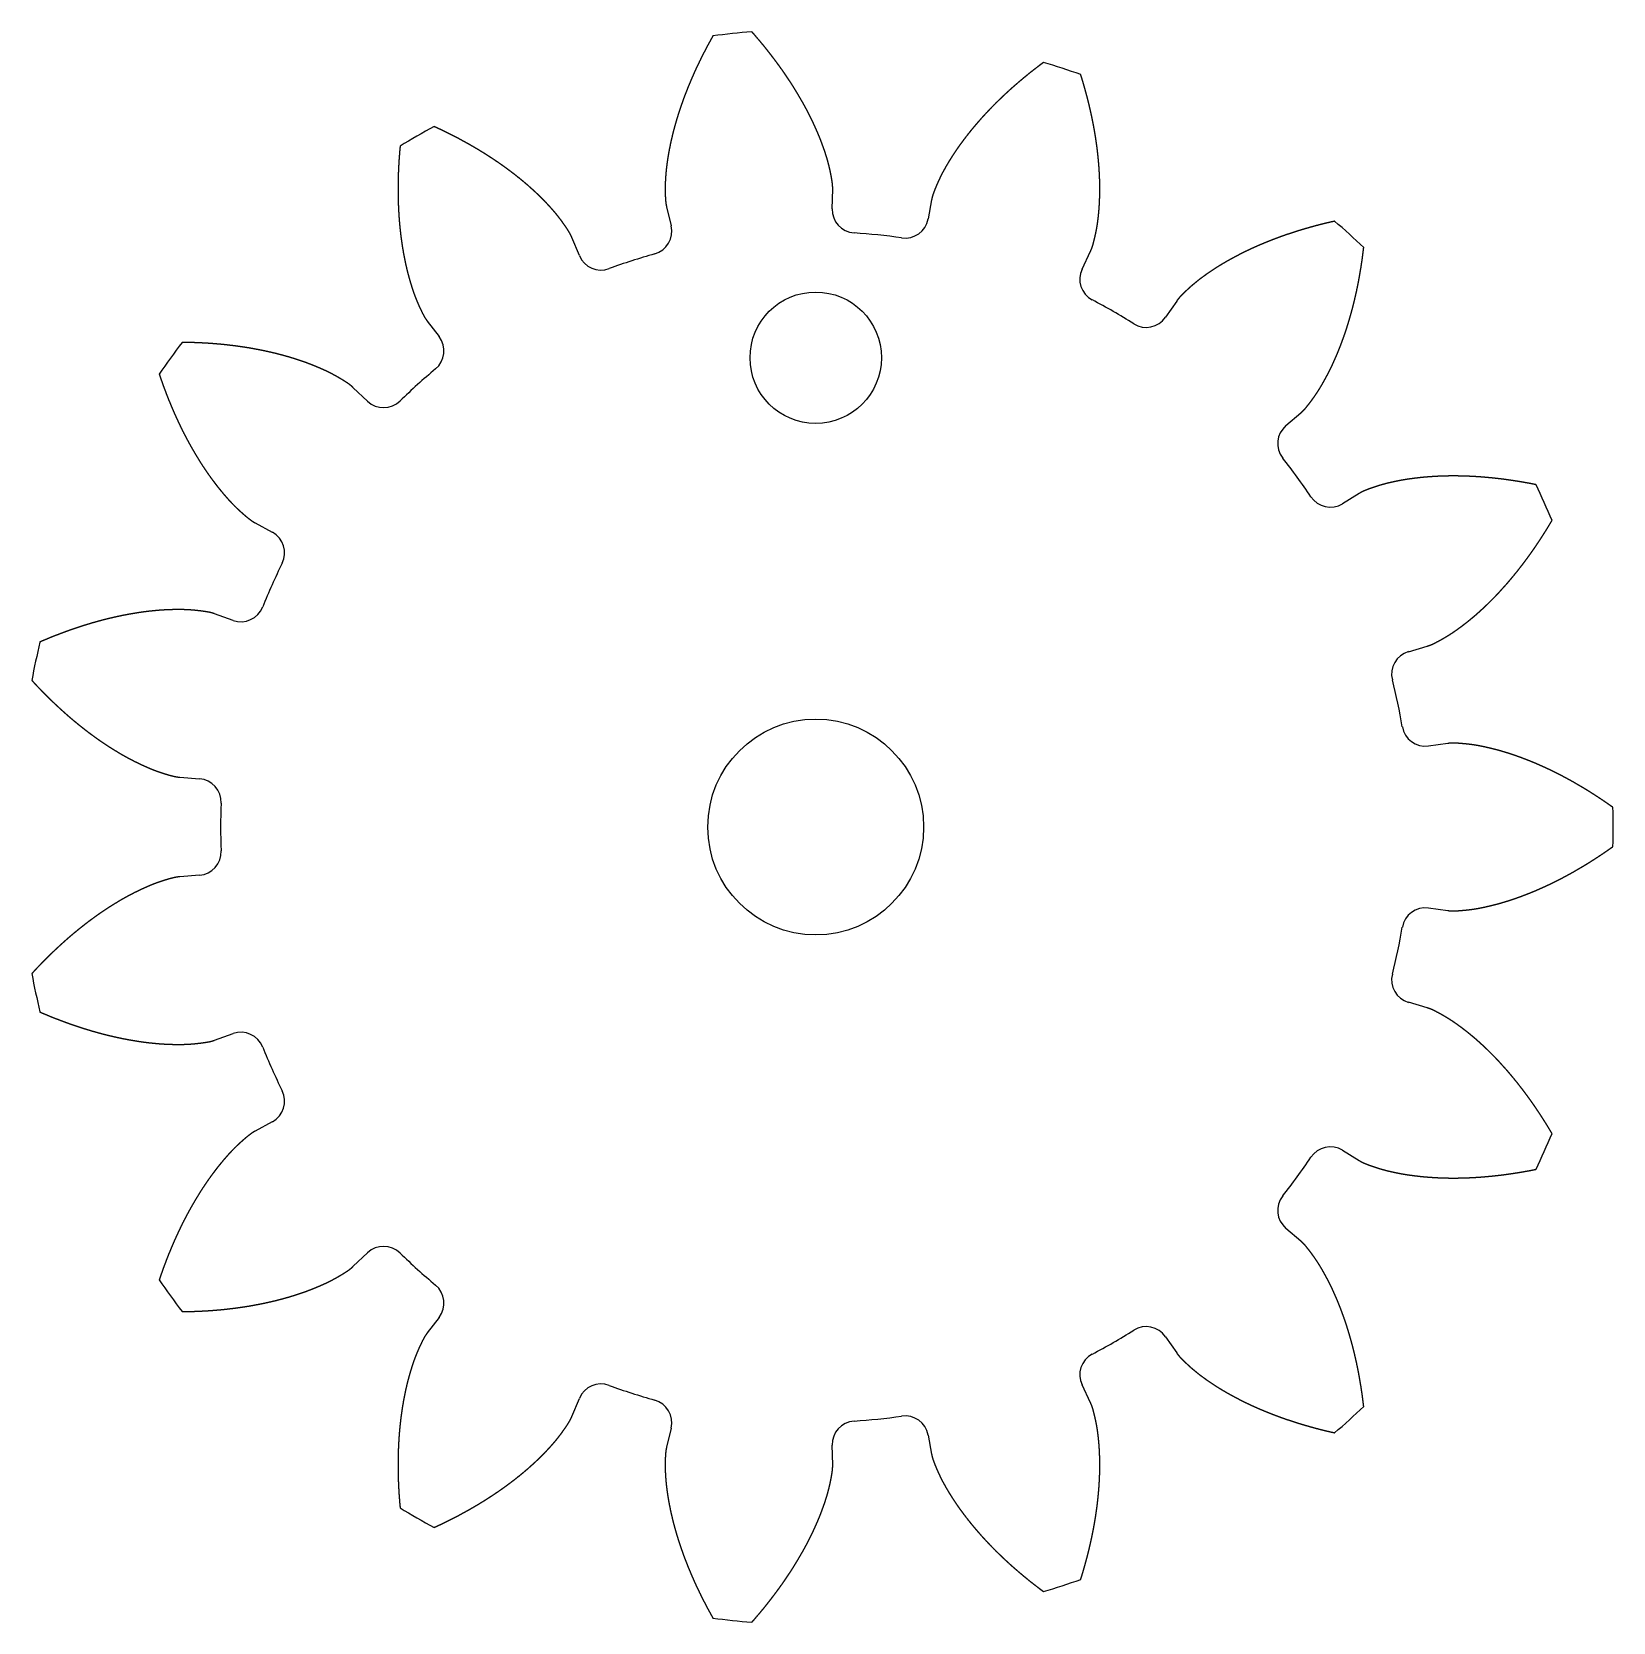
# Model space of a CAD drawing. Header units: millimetres. Extents: x -66.7 to -33, y -36.9 to -3.1.
import ezdxf

# ---------------------------------------------------------------- set-up
doc = ezdxf.new("R2010")
doc.units = ezdxf.units.MM
doc.layers.get('0').update_dxf_attribs({"linetype": 'CONTINUOUS'})

msp = doc.modelspace()

# ---------------------------------------------------------------- linework, layer by layer
for p, q in [((-49.649, -6.828), (-49.638, -6.41)), ((-47.529, -6.632), (-47.605, -7.043)), ((-53.18, -6.782), (-53.082, -7.189)), ((-55.037, -7.824), (-55.197, -7.438)), ((-44.322, -8.11), (-44.142, -7.732)), ((-42.305, -8.793), (-42.542, -9.137)), ((-58.281, -9.218), (-58.026, -9.55)), ((-59.554, -10.925), (-59.857, -10.638)), ((-39.977, -11.447), (-39.658, -11.176)), ((-38.412, -12.891), (-38.768, -13.11)), ((-61.95, -13.519), (-61.583, -13.718)), ((-62.419, -15.596), (-62.813, -15.456)), ((-37.364, -16.264), (-36.963, -16.145)), ((-36.523, -18.219), (-36.937, -18.274)), ((-63.553, -18.94), (-63.136, -18.972)), ((-63.136, -21.028), (-63.553, -21.06)), ((-36.937, -21.726), (-36.523, -21.781)), ((-36.963, -23.855), (-37.364, -23.736)), ((-62.813, -24.544), (-62.419, -24.404)), ((-61.583, -26.282), (-61.95, -26.481)), ((-38.768, -26.89), (-38.412, -27.109)), ((-39.658, -28.824), (-39.977, -28.553)), ((-59.857, -29.362), (-59.554, -29.075)), ((-58.026, -30.45), (-58.281, -30.782)), ((-42.542, -30.863), (-42.305, -31.207)), ((-55.197, -32.562), (-55.037, -32.176)), ((-44.142, -32.268), (-44.322, -31.89)), ((-53.082, -32.811), (-53.18, -33.218)), ((-49.638, -33.59), (-49.649, -33.172)), ((-47.605, -32.957), (-47.529, -33.368))]:
    msp.add_line(p, q)
for centre, radius in [((-50, -10), 1.4), ((-50, -20), 2.3)]:
    msp.add_circle(centre, radius)
for centre, radius, start, end in [((-50, -20), 17, 94.5925, 97.4075), ((-50, -20), 17, 70.5925, 73.4075), ((-50, -20), 17, 118.5925, 121.4075), ((-49.149, -6.841), 0.5, 178.4735, 266.3004), ((-48.096, -6.952), 0.5, 261.6996, 349.5265), ((-50, -20), 17, 46.5925, 49.4075), ((-53.568, -7.306), 0.5, -74.3004, 13.5265), ((-50, -20), 12.686, 81.6996, 86.3004), ((-50, -20), 12.686, 105.6996, 110.3004), ((-54.575, -7.633), 0.5, 202.4735, 290.3004), ((-43.871, -8.325), 0.5, 154.4735, 242.3004), ((-50, -20), 12.686, 57.6996, 62.3004), ((-42.954, -8.854), 0.5, 237.6996, 325.5265), ((-50, -20), 17, 142.5925, 145.4075), ((-58.423, -9.855), 0.5, -50.3004, 37.5265), ((-50, -20), 12.686, 129.6996, 134.3004), ((-59.209, -10.563), 0.5, 226.4735, 314.3004), ((-39.652, -11.828), 0.5, 130.4735, 218.3004), ((-50, -20), 12.686, 33.6996, 38.3004), ((-50, -20), 17, 22.5925, 25.4075), ((-39.03, -12.684), 0.5, 213.6996, 301.5265), ((-61.821, -14.158), 0.5, -26.3004, 61.5265), ((-50, -20), 12.686, 153.6996, 158.3004), ((-62.252, -15.125), 0.5, 250.4735, 338.3004), ((-50, -20), 17, 166.5925, 169.4075), ((-37.223, -16.743), 0.5, 106.4735, 194.3004), ((-50, -20), 12.686, 9.6996, 14.3004), ((-37.002, -17.778), 0.5, 189.6996, 277.5265), ((-63.175, -19.471), 0.5, -2.3004, 85.5265), ((-50, -20), 12.686, 177.6996, 182.3004), ((-50, -20), 17, -1.4075, 1.4075), ((-63.175, -20.529), 0.5, -85.5265, 2.3004), ((-37.002, -22.222), 0.5, 82.4735, 170.3004), ((-50, -20), 12.686, 345.6996, 350.3004), ((-50, -20), 17, 190.5925, 193.4075), ((-37.223, -23.257), 0.5, 165.6996, 253.5265), ((-62.252, -24.875), 0.5, 21.6996, 109.5265), ((-50, -20), 12.686, 201.6996, 206.3004), ((-61.821, -25.842), 0.5, -61.5265, 26.3004), ((-50, -20), 17, 334.5925, 337.4075), ((-50, -20), 12.686, 321.6996, 326.3004), ((-39.03, -27.316), 0.5, 58.4735, 146.3004), ((-39.652, -28.172), 0.5, 141.6996, 229.5265), ((-59.209, -29.437), 0.5, 45.6996, 133.5265), ((-50, -20), 12.686, 225.6996, 230.3004), ((-50, -20), 17, 214.5925, 217.4075), ((-58.423, -30.145), 0.5, -37.5265, 50.3004), ((-50, -20), 12.686, 297.6996, 302.3004), ((-42.954, -31.146), 0.5, 34.4735, 122.3004), ((-43.871, -31.675), 0.5, 117.6996, 205.5265), ((-54.575, -32.367), 0.5, 69.6996, 157.5265), ((-50, -20), 12.686, 249.6996, 254.3004), ((-53.568, -32.694), 0.5, -13.5265, 74.3004), ((-50, -20), 17, 310.5925, 313.4075), ((-49.149, -33.159), 0.5, 93.6996, 181.5265), ((-50, -20), 12.686, 273.6996, 278.3004), ((-48.096, -33.048), 0.5, 10.4735, 98.3004), ((-50, -20), 17, 238.5925, 241.4075), ((-50, -20), 17, 286.5925, 289.4075), ((-50, -20), 17, 262.5925, 265.4075)]:
    msp.add_arc(centre, radius, start, end)
for points in [[(-52.192, -3.142), (-52.198, -3.152), (-52.209, -3.173), (-52.226, -3.203), (-52.249, -3.244), (-52.277, -3.296), (-52.305, -3.347), (-52.332, -3.399), (-52.359, -3.45), (-52.386, -3.502), (-52.412, -3.553), (-52.438, -3.605), (-52.463, -3.657), (-52.489, -3.709), (-52.513, -3.761), (-52.538, -3.812), (-52.562, -3.864), (-52.586, -3.916), (-52.609, -3.969), (-52.632, -4.021), (-52.654, -4.073), (-52.677, -4.125), (-52.698, -4.177), (-52.72, -4.23), (-52.741, -4.282), (-52.761, -4.334), (-52.782, -4.387), (-52.801, -4.439), (-52.821, -4.491), (-52.84, -4.544), (-52.858, -4.596), (-52.877, -4.649), (-52.894, -4.701), (-52.912, -4.754), (-52.929, -4.807), (-52.945, -4.859), (-52.961, -4.912), (-52.977, -4.964), (-52.992, -5.017), (-53.007, -5.07), (-53.021, -5.122), (-53.035, -5.175), (-53.048, -5.227), (-53.061, -5.28), (-53.073, -5.333), (-53.085, -5.385), (-53.097, -5.438), (-53.108, -5.49), (-53.118, -5.543), (-53.128, -5.595), (-53.138, -5.648), (-53.147, -5.7), (-53.155, -5.752), (-53.163, -5.805), (-53.17, -5.857), (-53.177, -5.909), (-53.183, -5.961), (-53.189, -6.014), (-53.194, -6.066), (-53.198, -6.118), (-53.202, -6.17), (-53.205, -6.222), (-53.207, -6.273), (-53.208, -6.325), (-53.209, -6.376), (-53.209, -6.428), (-53.208, -6.479), (-53.207, -6.53), (-53.205, -6.581), (-53.202, -6.632), (-53.198, -6.683), (-53.192, -6.723), (-53.187, -6.753), (-53.182, -6.773), (-53.18, -6.782)], [(-49.638, -6.41), (-49.638, -6.4), (-49.637, -6.38), (-49.638, -6.349), (-49.641, -6.309), (-49.647, -6.259), (-49.655, -6.208), (-49.664, -6.158), (-49.673, -6.108), (-49.683, -6.057), (-49.694, -6.007), (-49.705, -5.957), (-49.717, -5.906), (-49.73, -5.856), (-49.743, -5.806), (-49.758, -5.756), (-49.773, -5.706), (-49.789, -5.656), (-49.805, -5.606), (-49.822, -5.557), (-49.84, -5.507), (-49.858, -5.457), (-49.876, -5.408), (-49.895, -5.358), (-49.915, -5.309), (-49.935, -5.26), (-49.956, -5.21), (-49.977, -5.161), (-49.999, -5.112), (-50.021, -5.063), (-50.043, -5.014), (-50.066, -4.965), (-50.09, -4.916), (-50.114, -4.868), (-50.138, -4.819), (-50.163, -4.771), (-50.189, -4.722), (-50.214, -4.674), (-50.241, -4.626), (-50.267, -4.578), (-50.294, -4.53), (-50.322, -4.482), (-50.35, -4.434), (-50.378, -4.386), (-50.407, -4.339), (-50.436, -4.291), (-50.465, -4.244), (-50.495, -4.197), (-50.525, -4.149), (-50.556, -4.102), (-50.587, -4.056), (-50.618, -4.009), (-50.65, -3.962), (-50.682, -3.915), (-50.715, -3.869), (-50.748, -3.823), (-50.781, -3.776), (-50.815, -3.73), (-50.849, -3.684), (-50.883, -3.639), (-50.918, -3.593), (-50.953, -3.547), (-50.988, -3.502), (-51.024, -3.456), (-51.06, -3.411), (-51.097, -3.366), (-51.133, -3.321), (-51.17, -3.276), (-51.208, -3.232), (-51.246, -3.187), (-51.284, -3.143), (-51.315, -3.107), (-51.338, -3.081), (-51.353, -3.063), (-51.361, -3.055)], [(-45.145, -3.708), (-45.155, -3.715), (-45.174, -3.729), (-45.202, -3.75), (-45.239, -3.778), (-45.286, -3.814), (-45.332, -3.849), (-45.378, -3.885), (-45.424, -3.921), (-45.469, -3.958), (-45.514, -3.994), (-45.559, -4.031), (-45.603, -4.068), (-45.647, -4.105), (-45.691, -4.142), (-45.734, -4.18), (-45.778, -4.217), (-45.82, -4.255), (-45.863, -4.293), (-45.905, -4.332), (-45.947, -4.37), (-45.988, -4.409), (-46.029, -4.448), (-46.07, -4.487), (-46.111, -4.526), (-46.151, -4.565), (-46.191, -4.605), (-46.23, -4.645), (-46.269, -4.685), (-46.308, -4.725), (-46.346, -4.766), (-46.384, -4.806), (-46.422, -4.847), (-46.459, -4.888), (-46.496, -4.929), (-46.532, -4.97), (-46.568, -5.012), (-46.604, -5.054), (-46.639, -5.095), (-46.674, -5.137), (-46.708, -5.18), (-46.742, -5.222), (-46.776, -5.265), (-46.809, -5.308), (-46.842, -5.351), (-46.874, -5.394), (-46.906, -5.437), (-46.937, -5.481), (-46.968, -5.524), (-46.999, -5.568), (-47.029, -5.612), (-47.058, -5.656), (-47.087, -5.701), (-47.116, -5.746), (-47.144, -5.79), (-47.171, -5.835), (-47.198, -5.881), (-47.224, -5.926), (-47.25, -5.971), (-47.275, -6.017), (-47.3, -6.063), (-47.324, -6.109), (-47.347, -6.155), (-47.369, -6.202), (-47.39, -6.249), (-47.411, -6.296), (-47.431, -6.343), (-47.451, -6.39), (-47.47, -6.438), (-47.488, -6.485), (-47.505, -6.533), (-47.516, -6.572), (-47.523, -6.602), (-47.527, -6.622), (-47.529, -6.632)], [(-44.142, -7.732), (-44.137, -7.723), (-44.129, -7.705), (-44.117, -7.677), (-44.103, -7.639), (-44.088, -7.59), (-44.075, -7.541), (-44.063, -7.491), (-44.051, -7.441), (-44.04, -7.391), (-44.029, -7.341), (-44.019, -7.291), (-44.009, -7.24), (-44, -7.189), (-43.992, -7.138), (-43.985, -7.086), (-43.979, -7.034), (-43.973, -6.982), (-43.968, -6.93), (-43.963, -6.878), (-43.959, -6.825), (-43.955, -6.773), (-43.952, -6.72), (-43.949, -6.667), (-43.947, -6.614), (-43.945, -6.56), (-43.944, -6.507), (-43.943, -6.453), (-43.943, -6.4), (-43.944, -6.346), (-43.944, -6.292), (-43.945, -6.238), (-43.947, -6.184), (-43.949, -6.13), (-43.952, -6.075), (-43.955, -6.021), (-43.958, -5.966), (-43.962, -5.912), (-43.967, -5.857), (-43.971, -5.802), (-43.977, -5.747), (-43.982, -5.693), (-43.988, -5.638), (-43.995, -5.582), (-44.001, -5.527), (-44.009, -5.472), (-44.016, -5.417), (-44.024, -5.362), (-44.033, -5.306), (-44.042, -5.251), (-44.051, -5.195), (-44.061, -5.14), (-44.071, -5.084), (-44.081, -5.028), (-44.092, -4.973), (-44.103, -4.917), (-44.115, -4.861), (-44.127, -4.806), (-44.139, -4.75), (-44.152, -4.694), (-44.165, -4.638), (-44.179, -4.582), (-44.192, -4.526), (-44.207, -4.47), (-44.221, -4.414), (-44.236, -4.358), (-44.252, -4.302), (-44.267, -4.246), (-44.283, -4.19), (-44.3, -4.134), (-44.316, -4.078), (-44.33, -4.033), (-44.341, -4), (-44.348, -3.977), (-44.351, -3.966)], [(-55.197, -7.438), (-55.201, -7.428), (-55.209, -7.41), (-55.222, -7.382), (-55.241, -7.347), (-55.267, -7.303), (-55.294, -7.26), (-55.323, -7.218), (-55.352, -7.176), (-55.382, -7.134), (-55.412, -7.092), (-55.442, -7.051), (-55.474, -7.01), (-55.506, -6.969), (-55.539, -6.929), (-55.572, -6.889), (-55.607, -6.85), (-55.641, -6.811), (-55.677, -6.772), (-55.712, -6.733), (-55.748, -6.695), (-55.785, -6.657), (-55.822, -6.619), (-55.86, -6.581), (-55.898, -6.544), (-55.936, -6.507), (-55.975, -6.471), (-56.014, -6.435), (-56.054, -6.399), (-56.094, -6.363), (-56.135, -6.327), (-56.176, -6.292), (-56.217, -6.257), (-56.259, -6.222), (-56.301, -6.188), (-56.344, -6.154), (-56.386, -6.12), (-56.43, -6.086), (-56.473, -6.053), (-56.517, -6.02), (-56.561, -5.987), (-56.606, -5.954), (-56.651, -5.922), (-56.696, -5.89), (-56.741, -5.858), (-56.787, -5.827), (-56.834, -5.795), (-56.88, -5.764), (-56.927, -5.734), (-56.974, -5.703), (-57.022, -5.673), (-57.069, -5.643), (-57.117, -5.613), (-57.166, -5.584), (-57.214, -5.554), (-57.263, -5.525), (-57.312, -5.497), (-57.362, -5.468), (-57.412, -5.44), (-57.462, -5.412), (-57.512, -5.385), (-57.562, -5.357), (-57.613, -5.33), (-57.664, -5.303), (-57.716, -5.277), (-57.767, -5.25), (-57.819, -5.224), (-57.871, -5.198), (-57.924, -5.173), (-57.976, -5.147), (-58.029, -5.122), (-58.072, -5.103), (-58.104, -5.088), (-58.125, -5.078), (-58.136, -5.073)], [(-58.859, -5.491), (-58.86, -5.503), (-58.862, -5.526), (-58.866, -5.561), (-58.87, -5.608), (-58.874, -5.666), (-58.879, -5.724), (-58.883, -5.782), (-58.887, -5.84), (-58.89, -5.898), (-58.893, -5.956), (-58.896, -6.014), (-58.898, -6.072), (-58.9, -6.129), (-58.901, -6.187), (-58.903, -6.244), (-58.903, -6.301), (-58.904, -6.359), (-58.904, -6.416), (-58.904, -6.473), (-58.903, -6.529), (-58.902, -6.586), (-58.901, -6.643), (-58.899, -6.699), (-58.897, -6.756), (-58.895, -6.812), (-58.892, -6.868), (-58.888, -6.924), (-58.885, -6.98), (-58.881, -7.035), (-58.876, -7.091), (-58.872, -7.146), (-58.867, -7.201), (-58.861, -7.256), (-58.855, -7.311), (-58.849, -7.366), (-58.842, -7.421), (-58.835, -7.475), (-58.827, -7.529), (-58.819, -7.583), (-58.811, -7.637), (-58.802, -7.691), (-58.793, -7.744), (-58.784, -7.798), (-58.773, -7.851), (-58.763, -7.903), (-58.752, -7.956), (-58.741, -8.009), (-58.729, -8.061), (-58.717, -8.113), (-58.704, -8.165), (-58.691, -8.216), (-58.677, -8.267), (-58.663, -8.318), (-58.648, -8.369), (-58.633, -8.42), (-58.618, -8.47), (-58.602, -8.52), (-58.585, -8.569), (-58.568, -8.619), (-58.551, -8.668), (-58.532, -8.716), (-58.513, -8.764), (-58.493, -8.812), (-58.473, -8.859), (-58.452, -8.906), (-58.43, -8.953), (-58.408, -8.999), (-58.386, -9.045), (-58.363, -9.091), (-58.338, -9.135), (-58.316, -9.169), (-58.299, -9.194), (-58.287, -9.21), (-58.281, -9.218)], [(-38.939, -7.091), (-38.95, -7.093), (-38.973, -7.099), (-39.007, -7.106), (-39.053, -7.117), (-39.11, -7.13), (-39.167, -7.144), (-39.223, -7.158), (-39.28, -7.173), (-39.336, -7.187), (-39.392, -7.203), (-39.447, -7.218), (-39.503, -7.234), (-39.558, -7.25), (-39.614, -7.266), (-39.668, -7.282), (-39.723, -7.299), (-39.778, -7.316), (-39.832, -7.334), (-39.886, -7.352), (-39.94, -7.37), (-39.994, -7.388), (-40.047, -7.407), (-40.1, -7.426), (-40.153, -7.446), (-40.206, -7.465), (-40.258, -7.485), (-40.31, -7.506), (-40.362, -7.526), (-40.414, -7.547), (-40.466, -7.569), (-40.517, -7.59), (-40.568, -7.612), (-40.618, -7.635), (-40.669, -7.657), (-40.719, -7.68), (-40.769, -7.703), (-40.818, -7.727), (-40.867, -7.751), (-40.916, -7.775), (-40.965, -7.8), (-41.013, -7.825), (-41.061, -7.85), (-41.109, -7.876), (-41.156, -7.902), (-41.203, -7.928), (-41.25, -7.955), (-41.297, -7.982), (-41.343, -8.009), (-41.388, -8.037), (-41.434, -8.065), (-41.479, -8.093), (-41.523, -8.122), (-41.567, -8.151), (-41.611, -8.181), (-41.654, -8.211), (-41.697, -8.241), (-41.74, -8.272), (-41.782, -8.303), (-41.824, -8.334), (-41.865, -8.366), (-41.905, -8.399), (-41.945, -8.432), (-41.984, -8.465), (-42.023, -8.499), (-42.061, -8.534), (-42.098, -8.569), (-42.136, -8.604), (-42.173, -8.639), (-42.209, -8.675), (-42.243, -8.713), (-42.269, -8.744), (-42.288, -8.768), (-42.299, -8.784), (-42.305, -8.793)], [(-39.658, -11.176), (-39.651, -11.169), (-39.636, -11.156), (-39.613, -11.135), (-39.585, -11.106), (-39.552, -11.068), (-39.52, -11.028), (-39.488, -10.988), (-39.457, -10.947), (-39.427, -10.906), (-39.396, -10.864), (-39.366, -10.822), (-39.337, -10.78), (-39.308, -10.737), (-39.28, -10.693), (-39.253, -10.649), (-39.226, -10.604), (-39.199, -10.559), (-39.173, -10.513), (-39.148, -10.468), (-39.122, -10.421), (-39.097, -10.375), (-39.073, -10.328), (-39.049, -10.281), (-39.025, -10.233), (-39.002, -10.185), (-38.979, -10.137), (-38.957, -10.088), (-38.935, -10.039), (-38.914, -9.99), (-38.892, -9.94), (-38.871, -9.89), (-38.851, -9.84), (-38.831, -9.79), (-38.811, -9.739), (-38.792, -9.688), (-38.773, -9.637), (-38.754, -9.586), (-38.736, -9.534), (-38.718, -9.482), (-38.7, -9.43), (-38.683, -9.377), (-38.666, -9.324), (-38.65, -9.272), (-38.634, -9.218), (-38.618, -9.165), (-38.602, -9.111), (-38.587, -9.058), (-38.572, -9.004), (-38.558, -8.949), (-38.544, -8.895), (-38.53, -8.84), (-38.517, -8.785), (-38.503, -8.73), (-38.491, -8.675), (-38.478, -8.619), (-38.466, -8.564), (-38.454, -8.508), (-38.443, -8.452), (-38.432, -8.396), (-38.421, -8.339), (-38.411, -8.283), (-38.401, -8.226), (-38.391, -8.169), (-38.382, -8.112), (-38.372, -8.055), (-38.364, -7.997), (-38.355, -7.94), (-38.347, -7.882), (-38.339, -7.824), (-38.332, -7.766), (-38.326, -7.72), (-38.322, -7.685), (-38.319, -7.661), (-38.318, -7.65)], [(-59.857, -10.638), (-59.864, -10.631), (-59.879, -10.617), (-59.902, -10.597), (-59.934, -10.572), (-59.976, -10.543), (-60.018, -10.515), (-60.062, -10.488), (-60.106, -10.461), (-60.15, -10.435), (-60.194, -10.409), (-60.239, -10.384), (-60.284, -10.359), (-60.33, -10.335), (-60.376, -10.312), (-60.423, -10.289), (-60.471, -10.267), (-60.518, -10.245), (-60.566, -10.224), (-60.615, -10.203), (-60.663, -10.183), (-60.712, -10.163), (-60.761, -10.144), (-60.811, -10.125), (-60.861, -10.106), (-60.911, -10.088), (-60.961, -10.071), (-61.012, -10.054), (-61.063, -10.037), (-61.114, -10.021), (-61.166, -10.005), (-61.217, -9.989), (-61.269, -9.974), (-61.322, -9.959), (-61.374, -9.945), (-61.427, -9.931), (-61.48, -9.917), (-61.533, -9.904), (-61.586, -9.892), (-61.64, -9.879), (-61.694, -9.867), (-61.748, -9.855), (-61.802, -9.844), (-61.856, -9.833), (-61.911, -9.823), (-61.965, -9.813), (-62.02, -9.803), (-62.075, -9.793), (-62.131, -9.784), (-62.186, -9.776), (-62.242, -9.767), (-62.298, -9.759), (-62.354, -9.752), (-62.41, -9.744), (-62.466, -9.738), (-62.523, -9.731), (-62.579, -9.725), (-62.636, -9.719), (-62.693, -9.713), (-62.75, -9.708), (-62.807, -9.704), (-62.864, -9.699), (-62.922, -9.695), (-62.979, -9.691), (-63.037, -9.688), (-63.095, -9.685), (-63.153, -9.682), (-63.211, -9.68), (-63.269, -9.678), (-63.328, -9.676), (-63.386, -9.674), (-63.433, -9.674), (-63.468, -9.673), (-63.492, -9.673), (-63.504, -9.673)], [(-63.995, -10.348), (-63.991, -10.36), (-63.983, -10.382), (-63.972, -10.415), (-63.957, -10.46), (-63.937, -10.515), (-63.918, -10.57), (-63.898, -10.625), (-63.878, -10.679), (-63.857, -10.733), (-63.836, -10.788), (-63.815, -10.841), (-63.794, -10.895), (-63.772, -10.948), (-63.75, -11.002), (-63.728, -11.054), (-63.705, -11.107), (-63.683, -11.16), (-63.659, -11.212), (-63.636, -11.264), (-63.612, -11.315), (-63.588, -11.367), (-63.564, -11.418), (-63.54, -11.469), (-63.515, -11.519), (-63.49, -11.57), (-63.464, -11.62), (-63.439, -11.67), (-63.413, -11.719), (-63.386, -11.768), (-63.36, -11.817), (-63.333, -11.866), (-63.306, -11.914), (-63.278, -11.962), (-63.25, -12.01), (-63.222, -12.057), (-63.194, -12.104), (-63.165, -12.151), (-63.137, -12.198), (-63.107, -12.244), (-63.078, -12.29), (-63.048, -12.335), (-63.018, -12.38), (-62.987, -12.425), (-62.957, -12.469), (-62.925, -12.514), (-62.894, -12.557), (-62.862, -12.601), (-62.83, -12.643), (-62.798, -12.686), (-62.765, -12.728), (-62.732, -12.77), (-62.699, -12.811), (-62.665, -12.852), (-62.631, -12.892), (-62.597, -12.932), (-62.562, -12.972), (-62.528, -13.011), (-62.492, -13.05), (-62.457, -13.088), (-62.421, -13.125), (-62.384, -13.162), (-62.347, -13.198), (-62.309, -13.234), (-62.271, -13.269), (-62.233, -13.303), (-62.195, -13.337), (-62.156, -13.37), (-62.117, -13.403), (-62.077, -13.435), (-62.036, -13.466), (-62.003, -13.488), (-61.977, -13.504), (-61.959, -13.514), (-61.95, -13.519)], [(-34.644, -12.706), (-34.656, -12.704), (-34.679, -12.699), (-34.713, -12.692), (-34.759, -12.683), (-34.817, -12.672), (-34.874, -12.662), (-34.932, -12.652), (-34.989, -12.642), (-35.046, -12.633), (-35.104, -12.624), (-35.161, -12.615), (-35.218, -12.607), (-35.275, -12.599), (-35.332, -12.591), (-35.389, -12.584), (-35.446, -12.577), (-35.503, -12.571), (-35.559, -12.565), (-35.616, -12.559), (-35.673, -12.554), (-35.729, -12.549), (-35.786, -12.544), (-35.842, -12.54), (-35.898, -12.536), (-35.954, -12.533), (-36.01, -12.53), (-36.066, -12.527), (-36.122, -12.525), (-36.178, -12.523), (-36.234, -12.522), (-36.289, -12.52), (-36.345, -12.52), (-36.4, -12.52), (-36.455, -12.52), (-36.51, -12.52), (-36.565, -12.521), (-36.62, -12.523), (-36.675, -12.525), (-36.729, -12.527), (-36.784, -12.529), (-36.838, -12.533), (-36.892, -12.536), (-36.946, -12.54), (-37, -12.545), (-37.054, -12.549), (-37.107, -12.555), (-37.161, -12.561), (-37.214, -12.567), (-37.267, -12.574), (-37.32, -12.581), (-37.372, -12.588), (-37.425, -12.597), (-37.477, -12.605), (-37.529, -12.615), (-37.581, -12.624), (-37.632, -12.635), (-37.683, -12.645), (-37.735, -12.657), (-37.785, -12.668), (-37.836, -12.681), (-37.886, -12.694), (-37.936, -12.708), (-37.986, -12.723), (-38.035, -12.738), (-38.083, -12.754), (-38.132, -12.771), (-38.18, -12.788), (-38.229, -12.805), (-38.276, -12.823), (-38.323, -12.843), (-38.359, -12.861), (-38.386, -12.876), (-38.403, -12.886), (-38.412, -12.891)], [(-36.963, -16.145), (-36.954, -16.142), (-36.934, -16.136), (-36.906, -16.126), (-36.868, -16.111), (-36.822, -16.09), (-36.777, -16.066), (-36.731, -16.042), (-36.687, -16.018), (-36.642, -15.993), (-36.597, -15.967), (-36.553, -15.941), (-36.509, -15.914), (-36.465, -15.886), (-36.422, -15.858), (-36.378, -15.829), (-36.336, -15.799), (-36.293, -15.768), (-36.251, -15.737), (-36.209, -15.706), (-36.167, -15.674), (-36.125, -15.641), (-36.084, -15.609), (-36.043, -15.575), (-36.002, -15.541), (-35.961, -15.507), (-35.92, -15.472), (-35.88, -15.436), (-35.84, -15.401), (-35.8, -15.364), (-35.761, -15.328), (-35.722, -15.291), (-35.682, -15.253), (-35.644, -15.216), (-35.605, -15.177), (-35.567, -15.139), (-35.528, -15.1), (-35.49, -15.06), (-35.453, -15.02), (-35.415, -14.98), (-35.378, -14.939), (-35.341, -14.899), (-35.304, -14.857), (-35.267, -14.816), (-35.231, -14.774), (-35.195, -14.731), (-35.159, -14.689), (-35.123, -14.646), (-35.088, -14.602), (-35.052, -14.559), (-35.017, -14.515), (-34.982, -14.47), (-34.948, -14.426), (-34.914, -14.381), (-34.879, -14.335), (-34.846, -14.29), (-34.812, -14.244), (-34.778, -14.197), (-34.745, -14.151), (-34.712, -14.104), (-34.679, -14.057), (-34.647, -14.01), (-34.615, -13.962), (-34.583, -13.914), (-34.551, -13.866), (-34.519, -13.817), (-34.488, -13.768), (-34.457, -13.719), (-34.426, -13.67), (-34.395, -13.62), (-34.365, -13.57), (-34.341, -13.53), (-34.322, -13.499), (-34.311, -13.479), (-34.305, -13.469)], [(-62.813, -15.456), (-62.822, -15.453), (-62.842, -15.446), (-62.871, -15.437), (-62.91, -15.428), (-62.96, -15.418), (-63.01, -15.41), (-63.061, -15.403), (-63.112, -15.396), (-63.163, -15.39), (-63.214, -15.385), (-63.265, -15.38), (-63.316, -15.376), (-63.368, -15.372), (-63.42, -15.37), (-63.472, -15.368), (-63.524, -15.367), (-63.576, -15.367), (-63.629, -15.367), (-63.681, -15.368), (-63.734, -15.369), (-63.787, -15.371), (-63.84, -15.373), (-63.893, -15.376), (-63.946, -15.379), (-63.999, -15.383), (-64.052, -15.388), (-64.106, -15.393), (-64.159, -15.398), (-64.212, -15.404), (-64.266, -15.41), (-64.319, -15.417), (-64.373, -15.424), (-64.427, -15.432), (-64.481, -15.441), (-64.534, -15.449), (-64.588, -15.458), (-64.642, -15.468), (-64.696, -15.478), (-64.75, -15.488), (-64.804, -15.499), (-64.858, -15.511), (-64.912, -15.522), (-64.966, -15.535), (-65.02, -15.547), (-65.075, -15.56), (-65.129, -15.574), (-65.183, -15.587), (-65.237, -15.602), (-65.291, -15.616), (-65.346, -15.631), (-65.4, -15.647), (-65.454, -15.662), (-65.508, -15.679), (-65.562, -15.695), (-65.617, -15.712), (-65.671, -15.73), (-65.725, -15.747), (-65.779, -15.765), (-65.834, -15.784), (-65.888, -15.803), (-65.942, -15.822), (-65.996, -15.842), (-66.05, -15.862), (-66.104, -15.882), (-66.159, -15.903), (-66.213, -15.924), (-66.267, -15.945), (-66.321, -15.967), (-66.375, -15.989), (-66.429, -16.012), (-66.472, -16.03), (-66.504, -16.044), (-66.526, -16.053), (-66.537, -16.058)], [(-66.71, -16.875), (-66.702, -16.884), (-66.686, -16.901), (-66.663, -16.927), (-66.631, -16.961), (-66.59, -17.004), (-66.55, -17.046), (-66.51, -17.088), (-66.469, -17.129), (-66.428, -17.171), (-66.387, -17.212), (-66.346, -17.252), (-66.305, -17.293), (-66.263, -17.333), (-66.221, -17.372), (-66.18, -17.411), (-66.138, -17.45), (-66.095, -17.489), (-66.053, -17.527), (-66.011, -17.565), (-65.968, -17.603), (-65.925, -17.64), (-65.882, -17.677), (-65.839, -17.713), (-65.796, -17.75), (-65.752, -17.785), (-65.709, -17.821), (-65.665, -17.856), (-65.621, -17.89), (-65.577, -17.925), (-65.533, -17.959), (-65.489, -17.992), (-65.444, -18.025), (-65.4, -18.058), (-65.355, -18.09), (-65.31, -18.122), (-65.265, -18.154), (-65.22, -18.185), (-65.174, -18.215), (-65.129, -18.246), (-65.083, -18.276), (-65.037, -18.305), (-64.992, -18.334), (-64.946, -18.362), (-64.899, -18.39), (-64.853, -18.418), (-64.807, -18.445), (-64.76, -18.472), (-64.713, -18.498), (-64.667, -18.524), (-64.62, -18.549), (-64.572, -18.574), (-64.525, -18.598), (-64.478, -18.621), (-64.43, -18.644), (-64.383, -18.667), (-64.335, -18.689), (-64.287, -18.71), (-64.239, -18.731), (-64.191, -18.752), (-64.143, -18.772), (-64.095, -18.79), (-64.046, -18.808), (-63.997, -18.825), (-63.948, -18.842), (-63.9, -18.857), (-63.851, -18.873), (-63.801, -18.888), (-63.752, -18.902), (-63.703, -18.915), (-63.654, -18.926), (-63.614, -18.933), (-63.584, -18.937), (-63.563, -18.939), (-63.553, -18.94)], [(-33.005, -19.582), (-33.015, -19.576), (-33.034, -19.562), (-33.063, -19.542), (-33.101, -19.515), (-33.149, -19.481), (-33.197, -19.449), (-33.246, -19.416), (-33.294, -19.384), (-33.343, -19.352), (-33.391, -19.32), (-33.44, -19.289), (-33.489, -19.258), (-33.538, -19.228), (-33.587, -19.198), (-33.636, -19.168), (-33.685, -19.139), (-33.734, -19.11), (-33.784, -19.081), (-33.833, -19.053), (-33.883, -19.025), (-33.932, -18.997), (-33.982, -18.97), (-34.032, -18.944), (-34.081, -18.917), (-34.131, -18.891), (-34.181, -18.866), (-34.231, -18.84), (-34.282, -18.816), (-34.332, -18.791), (-34.382, -18.767), (-34.432, -18.744), (-34.483, -18.721), (-34.533, -18.698), (-34.584, -18.676), (-34.634, -18.654), (-34.685, -18.632), (-34.736, -18.611), (-34.786, -18.591), (-34.837, -18.571), (-34.888, -18.551), (-34.939, -18.532), (-34.99, -18.513), (-35.041, -18.494), (-35.092, -18.477), (-35.143, -18.459), (-35.194, -18.442), (-35.245, -18.426), (-35.296, -18.41), (-35.347, -18.395), (-35.398, -18.38), (-35.449, -18.365), (-35.501, -18.352), (-35.552, -18.338), (-35.603, -18.326), (-35.654, -18.314), (-35.706, -18.302), (-35.757, -18.291), (-35.808, -18.28), (-35.859, -18.27), (-35.911, -18.261), (-35.962, -18.253), (-36.013, -18.245), (-36.064, -18.239), (-36.116, -18.233), (-36.167, -18.228), (-36.218, -18.223), (-36.269, -18.219), (-36.32, -18.215), (-36.371, -18.212), (-36.422, -18.212), (-36.462, -18.213), (-36.492, -18.216), (-36.512, -18.218), (-36.523, -18.219)], [(-36.523, -21.781), (-36.512, -21.782), (-36.492, -21.784), (-36.462, -21.787), (-36.422, -21.788), (-36.371, -21.788), (-36.32, -21.785), (-36.269, -21.781), (-36.218, -21.777), (-36.167, -21.772), (-36.116, -21.767), (-36.064, -21.761), (-36.013, -21.755), (-35.962, -21.747), (-35.911, -21.739), (-35.859, -21.73), (-35.808, -21.72), (-35.757, -21.709), (-35.706, -21.698), (-35.654, -21.686), (-35.603, -21.674), (-35.552, -21.662), (-35.501, -21.648), (-35.449, -21.635), (-35.398, -21.62), (-35.347, -21.605), (-35.296, -21.59), (-35.245, -21.574), (-35.194, -21.558), (-35.143, -21.541), (-35.092, -21.523), (-35.041, -21.506), (-34.99, -21.487), (-34.939, -21.468), (-34.888, -21.449), (-34.837, -21.429), (-34.786, -21.409), (-34.736, -21.389), (-34.685, -21.368), (-34.634, -21.346), (-34.584, -21.324), (-34.533, -21.302), (-34.483, -21.279), (-34.432, -21.256), (-34.382, -21.233), (-34.332, -21.209), (-34.282, -21.184), (-34.231, -21.16), (-34.181, -21.134), (-34.131, -21.109), (-34.081, -21.083), (-34.032, -21.056), (-33.982, -21.03), (-33.932, -21.003), (-33.883, -20.975), (-33.833, -20.947), (-33.784, -20.919), (-33.734, -20.89), (-33.685, -20.861), (-33.636, -20.832), (-33.587, -20.802), (-33.538, -20.772), (-33.489, -20.742), (-33.44, -20.711), (-33.391, -20.68), (-33.343, -20.648), (-33.294, -20.616), (-33.246, -20.584), (-33.197, -20.551), (-33.149, -20.519), (-33.101, -20.485), (-33.063, -20.458), (-33.034, -20.438), (-33.015, -20.424), (-33.005, -20.418)], [(-63.553, -21.06), (-63.563, -21.061), (-63.584, -21.063), (-63.614, -21.067), (-63.654, -21.074), (-63.703, -21.085), (-63.752, -21.098), (-63.801, -21.112), (-63.851, -21.127), (-63.9, -21.143), (-63.948, -21.158), (-63.997, -21.175), (-64.046, -21.192), (-64.095, -21.21), (-64.143, -21.228), (-64.191, -21.248), (-64.239, -21.269), (-64.287, -21.29), (-64.335, -21.311), (-64.383, -21.333), (-64.43, -21.356), (-64.478, -21.379), (-64.525, -21.402), (-64.572, -21.426), (-64.62, -21.451), (-64.667, -21.476), (-64.713, -21.502), (-64.76, -21.528), (-64.807, -21.555), (-64.853, -21.582), (-64.899, -21.61), (-64.946, -21.638), (-64.992, -21.666), (-65.037, -21.695), (-65.083, -21.724), (-65.129, -21.754), (-65.174, -21.785), (-65.22, -21.815), (-65.265, -21.846), (-65.31, -21.878), (-65.355, -21.91), (-65.4, -21.942), (-65.444, -21.975), (-65.489, -22.008), (-65.533, -22.041), (-65.577, -22.075), (-65.621, -22.11), (-65.665, -22.144), (-65.709, -22.179), (-65.752, -22.215), (-65.796, -22.25), (-65.839, -22.287), (-65.882, -22.323), (-65.925, -22.36), (-65.968, -22.397), (-66.011, -22.435), (-66.053, -22.473), (-66.095, -22.511), (-66.138, -22.55), (-66.18, -22.589), (-66.221, -22.628), (-66.263, -22.667), (-66.305, -22.707), (-66.346, -22.748), (-66.387, -22.788), (-66.428, -22.829), (-66.469, -22.871), (-66.51, -22.912), (-66.55, -22.954), (-66.59, -22.996), (-66.631, -23.039), (-66.663, -23.073), (-66.686, -23.099), (-66.702, -23.116), (-66.71, -23.125)], [(-66.537, -23.942), (-66.526, -23.947), (-66.504, -23.956), (-66.472, -23.97), (-66.429, -23.988), (-66.375, -24.011), (-66.321, -24.033), (-66.267, -24.055), (-66.213, -24.076), (-66.159, -24.097), (-66.104, -24.118), (-66.05, -24.138), (-65.996, -24.158), (-65.942, -24.178), (-65.888, -24.197), (-65.834, -24.216), (-65.779, -24.235), (-65.725, -24.253), (-65.671, -24.27), (-65.617, -24.288), (-65.562, -24.305), (-65.508, -24.321), (-65.454, -24.338), (-65.4, -24.353), (-65.346, -24.369), (-65.291, -24.384), (-65.237, -24.398), (-65.183, -24.413), (-65.129, -24.426), (-65.075, -24.44), (-65.02, -24.453), (-64.966, -24.465), (-64.912, -24.478), (-64.858, -24.489), (-64.804, -24.501), (-64.75, -24.512), (-64.696, -24.522), (-64.642, -24.532), (-64.588, -24.542), (-64.534, -24.551), (-64.481, -24.559), (-64.427, -24.568), (-64.373, -24.576), (-64.319, -24.583), (-64.266, -24.59), (-64.212, -24.596), (-64.159, -24.602), (-64.106, -24.607), (-64.052, -24.612), (-63.999, -24.617), (-63.946, -24.621), (-63.893, -24.624), (-63.84, -24.627), (-63.787, -24.629), (-63.734, -24.631), (-63.681, -24.632), (-63.629, -24.633), (-63.576, -24.633), (-63.524, -24.633), (-63.472, -24.632), (-63.42, -24.63), (-63.368, -24.628), (-63.316, -24.624), (-63.265, -24.62), (-63.214, -24.615), (-63.163, -24.61), (-63.112, -24.604), (-63.061, -24.597), (-63.01, -24.59), (-62.96, -24.582), (-62.91, -24.572), (-62.871, -24.563), (-62.842, -24.554), (-62.822, -24.547), (-62.813, -24.544)], [(-34.305, -26.531), (-34.311, -26.521), (-34.322, -26.501), (-34.341, -26.47), (-34.365, -26.43), (-34.395, -26.38), (-34.426, -26.33), (-34.457, -26.281), (-34.488, -26.232), (-34.519, -26.183), (-34.551, -26.134), (-34.583, -26.086), (-34.615, -26.038), (-34.647, -25.99), (-34.679, -25.943), (-34.712, -25.896), (-34.745, -25.849), (-34.778, -25.803), (-34.812, -25.756), (-34.846, -25.71), (-34.879, -25.665), (-34.914, -25.619), (-34.948, -25.574), (-34.982, -25.53), (-35.017, -25.485), (-35.052, -25.441), (-35.088, -25.398), (-35.123, -25.354), (-35.159, -25.311), (-35.195, -25.269), (-35.231, -25.226), (-35.267, -25.184), (-35.304, -25.143), (-35.341, -25.101), (-35.378, -25.061), (-35.415, -25.02), (-35.453, -24.98), (-35.49, -24.94), (-35.528, -24.9), (-35.567, -24.861), (-35.605, -24.823), (-35.644, -24.784), (-35.682, -24.747), (-35.722, -24.709), (-35.761, -24.672), (-35.8, -24.636), (-35.84, -24.599), (-35.88, -24.564), (-35.92, -24.528), (-35.961, -24.493), (-36.002, -24.459), (-36.043, -24.425), (-36.084, -24.391), (-36.125, -24.359), (-36.167, -24.326), (-36.209, -24.294), (-36.251, -24.263), (-36.293, -24.232), (-36.336, -24.201), (-36.378, -24.171), (-36.422, -24.142), (-36.465, -24.114), (-36.509, -24.086), (-36.553, -24.059), (-36.597, -24.033), (-36.642, -24.007), (-36.687, -23.982), (-36.731, -23.958), (-36.777, -23.934), (-36.822, -23.91), (-36.868, -23.889), (-36.906, -23.874), (-36.934, -23.864), (-36.954, -23.858), (-36.963, -23.855)], [(-61.95, -26.481), (-61.959, -26.486), (-61.977, -26.496), (-62.003, -26.512), (-62.036, -26.534), (-62.077, -26.565), (-62.117, -26.597), (-62.156, -26.63), (-62.195, -26.663), (-62.233, -26.697), (-62.271, -26.731), (-62.309, -26.766), (-62.347, -26.802), (-62.384, -26.838), (-62.421, -26.875), (-62.457, -26.912), (-62.492, -26.95), (-62.528, -26.989), (-62.562, -27.028), (-62.597, -27.068), (-62.631, -27.108), (-62.665, -27.148), (-62.699, -27.189), (-62.732, -27.23), (-62.765, -27.272), (-62.798, -27.314), (-62.83, -27.357), (-62.862, -27.399), (-62.894, -27.443), (-62.925, -27.486), (-62.957, -27.531), (-62.987, -27.575), (-63.018, -27.62), (-63.048, -27.665), (-63.078, -27.71), (-63.107, -27.756), (-63.137, -27.802), (-63.165, -27.849), (-63.194, -27.896), (-63.222, -27.943), (-63.25, -27.99), (-63.278, -28.038), (-63.306, -28.086), (-63.333, -28.134), (-63.36, -28.183), (-63.386, -28.232), (-63.413, -28.281), (-63.439, -28.33), (-63.464, -28.38), (-63.49, -28.43), (-63.515, -28.481), (-63.54, -28.531), (-63.564, -28.582), (-63.588, -28.633), (-63.612, -28.685), (-63.636, -28.736), (-63.659, -28.788), (-63.683, -28.84), (-63.705, -28.893), (-63.728, -28.946), (-63.75, -28.998), (-63.772, -29.052), (-63.794, -29.105), (-63.815, -29.159), (-63.836, -29.212), (-63.857, -29.267), (-63.878, -29.321), (-63.898, -29.375), (-63.918, -29.43), (-63.937, -29.485), (-63.957, -29.54), (-63.972, -29.585), (-63.983, -29.618), (-63.991, -29.64), (-63.995, -29.652)], [(-38.412, -27.109), (-38.403, -27.114), (-38.386, -27.124), (-38.359, -27.139), (-38.323, -27.157), (-38.276, -27.177), (-38.229, -27.195), (-38.18, -27.212), (-38.132, -27.229), (-38.083, -27.246), (-38.035, -27.262), (-37.986, -27.277), (-37.936, -27.292), (-37.886, -27.306), (-37.836, -27.319), (-37.785, -27.332), (-37.735, -27.343), (-37.683, -27.355), (-37.632, -27.365), (-37.581, -27.376), (-37.529, -27.385), (-37.477, -27.395), (-37.425, -27.403), (-37.372, -27.412), (-37.32, -27.419), (-37.267, -27.426), (-37.214, -27.433), (-37.161, -27.439), (-37.107, -27.445), (-37.054, -27.451), (-37, -27.455), (-36.946, -27.46), (-36.892, -27.464), (-36.838, -27.467), (-36.784, -27.471), (-36.729, -27.473), (-36.675, -27.475), (-36.62, -27.477), (-36.565, -27.479), (-36.51, -27.48), (-36.455, -27.48), (-36.4, -27.48), (-36.345, -27.48), (-36.289, -27.48), (-36.234, -27.478), (-36.178, -27.477), (-36.122, -27.475), (-36.066, -27.473), (-36.01, -27.47), (-35.954, -27.467), (-35.898, -27.464), (-35.842, -27.46), (-35.786, -27.456), (-35.729, -27.451), (-35.673, -27.446), (-35.616, -27.441), (-35.559, -27.435), (-35.503, -27.429), (-35.446, -27.423), (-35.389, -27.416), (-35.332, -27.409), (-35.275, -27.401), (-35.218, -27.393), (-35.161, -27.385), (-35.104, -27.376), (-35.046, -27.367), (-34.989, -27.358), (-34.932, -27.348), (-34.874, -27.338), (-34.817, -27.328), (-34.759, -27.317), (-34.713, -27.308), (-34.679, -27.301), (-34.656, -27.296), (-34.644, -27.294)], [(-38.318, -32.35), (-38.319, -32.339), (-38.322, -32.315), (-38.326, -32.28), (-38.332, -32.234), (-38.339, -32.176), (-38.347, -32.118), (-38.355, -32.06), (-38.364, -32.003), (-38.372, -31.945), (-38.382, -31.888), (-38.391, -31.831), (-38.401, -31.774), (-38.411, -31.717), (-38.421, -31.661), (-38.432, -31.604), (-38.443, -31.548), (-38.454, -31.492), (-38.466, -31.436), (-38.478, -31.381), (-38.491, -31.325), (-38.503, -31.27), (-38.517, -31.215), (-38.53, -31.16), (-38.544, -31.105), (-38.558, -31.051), (-38.572, -30.996), (-38.587, -30.942), (-38.602, -30.889), (-38.618, -30.835), (-38.634, -30.782), (-38.65, -30.728), (-38.666, -30.676), (-38.683, -30.623), (-38.7, -30.57), (-38.718, -30.518), (-38.736, -30.466), (-38.754, -30.414), (-38.773, -30.363), (-38.792, -30.312), (-38.811, -30.261), (-38.831, -30.21), (-38.851, -30.16), (-38.871, -30.11), (-38.892, -30.06), (-38.914, -30.01), (-38.935, -29.961), (-38.957, -29.912), (-38.979, -29.863), (-39.002, -29.815), (-39.025, -29.767), (-39.049, -29.719), (-39.073, -29.672), (-39.097, -29.625), (-39.122, -29.579), (-39.148, -29.532), (-39.173, -29.487), (-39.199, -29.441), (-39.226, -29.396), (-39.253, -29.351), (-39.28, -29.307), (-39.308, -29.263), (-39.337, -29.22), (-39.366, -29.178), (-39.396, -29.136), (-39.427, -29.094), (-39.457, -29.053), (-39.488, -29.012), (-39.52, -28.972), (-39.552, -28.932), (-39.585, -28.894), (-39.613, -28.865), (-39.636, -28.844), (-39.651, -28.831), (-39.658, -28.824)], [(-63.504, -30.327), (-63.492, -30.327), (-63.468, -30.327), (-63.433, -30.326), (-63.386, -30.326), (-63.328, -30.324), (-63.269, -30.322), (-63.211, -30.32), (-63.153, -30.318), (-63.095, -30.315), (-63.037, -30.312), (-62.979, -30.309), (-62.922, -30.305), (-62.864, -30.301), (-62.807, -30.296), (-62.75, -30.292), (-62.693, -30.287), (-62.636, -30.281), (-62.579, -30.275), (-62.523, -30.269), (-62.466, -30.262), (-62.41, -30.256), (-62.354, -30.248), (-62.298, -30.241), (-62.242, -30.233), (-62.186, -30.224), (-62.131, -30.216), (-62.075, -30.207), (-62.02, -30.197), (-61.965, -30.187), (-61.911, -30.177), (-61.856, -30.167), (-61.802, -30.156), (-61.748, -30.145), (-61.694, -30.133), (-61.64, -30.121), (-61.586, -30.108), (-61.533, -30.096), (-61.48, -30.083), (-61.427, -30.069), (-61.374, -30.055), (-61.322, -30.041), (-61.269, -30.026), (-61.217, -30.011), (-61.166, -29.995), (-61.114, -29.979), (-61.063, -29.963), (-61.012, -29.946), (-60.961, -29.929), (-60.911, -29.912), (-60.861, -29.894), (-60.811, -29.875), (-60.761, -29.856), (-60.712, -29.837), (-60.663, -29.817), (-60.615, -29.797), (-60.566, -29.776), (-60.518, -29.755), (-60.471, -29.733), (-60.423, -29.711), (-60.376, -29.688), (-60.33, -29.665), (-60.284, -29.641), (-60.239, -29.616), (-60.194, -29.591), (-60.15, -29.565), (-60.106, -29.539), (-60.062, -29.512), (-60.018, -29.485), (-59.976, -29.457), (-59.934, -29.428), (-59.902, -29.403), (-59.879, -29.383), (-59.864, -29.369), (-59.857, -29.362)], [(-58.281, -30.782), (-58.287, -30.79), (-58.299, -30.806), (-58.316, -30.831), (-58.338, -30.865), (-58.363, -30.909), (-58.386, -30.955), (-58.408, -31.001), (-58.43, -31.047), (-58.452, -31.094), (-58.473, -31.141), (-58.493, -31.188), (-58.513, -31.236), (-58.532, -31.284), (-58.551, -31.332), (-58.568, -31.381), (-58.585, -31.431), (-58.602, -31.48), (-58.618, -31.53), (-58.633, -31.58), (-58.648, -31.631), (-58.663, -31.682), (-58.677, -31.733), (-58.691, -31.784), (-58.704, -31.835), (-58.717, -31.887), (-58.729, -31.939), (-58.741, -31.991), (-58.752, -32.044), (-58.763, -32.097), (-58.773, -32.149), (-58.784, -32.202), (-58.793, -32.256), (-58.802, -32.309), (-58.811, -32.363), (-58.819, -32.417), (-58.827, -32.471), (-58.835, -32.525), (-58.842, -32.579), (-58.849, -32.634), (-58.855, -32.689), (-58.861, -32.744), (-58.867, -32.799), (-58.872, -32.854), (-58.876, -32.909), (-58.881, -32.965), (-58.885, -33.02), (-58.888, -33.076), (-58.892, -33.132), (-58.895, -33.188), (-58.897, -33.244), (-58.899, -33.301), (-58.901, -33.357), (-58.902, -33.414), (-58.903, -33.471), (-58.904, -33.527), (-58.904, -33.584), (-58.904, -33.641), (-58.903, -33.699), (-58.903, -33.756), (-58.901, -33.813), (-58.9, -33.871), (-58.898, -33.928), (-58.896, -33.986), (-58.893, -34.044), (-58.89, -34.102), (-58.887, -34.16), (-58.883, -34.218), (-58.879, -34.276), (-58.874, -34.334), (-58.87, -34.392), (-58.866, -34.439), (-58.862, -34.474), (-58.86, -34.497), (-58.859, -34.509)], [(-42.305, -31.207), (-42.299, -31.216), (-42.288, -31.232), (-42.269, -31.256), (-42.243, -31.287), (-42.209, -31.325), (-42.173, -31.361), (-42.136, -31.396), (-42.098, -31.431), (-42.061, -31.466), (-42.023, -31.501), (-41.984, -31.535), (-41.945, -31.568), (-41.905, -31.601), (-41.865, -31.634), (-41.824, -31.666), (-41.782, -31.697), (-41.74, -31.728), (-41.697, -31.759), (-41.654, -31.789), (-41.611, -31.819), (-41.567, -31.849), (-41.523, -31.878), (-41.479, -31.907), (-41.434, -31.935), (-41.388, -31.963), (-41.343, -31.991), (-41.297, -32.018), (-41.25, -32.045), (-41.203, -32.072), (-41.156, -32.098), (-41.109, -32.124), (-41.061, -32.15), (-41.013, -32.175), (-40.965, -32.2), (-40.916, -32.225), (-40.867, -32.249), (-40.818, -32.273), (-40.769, -32.297), (-40.719, -32.32), (-40.669, -32.343), (-40.618, -32.365), (-40.568, -32.388), (-40.517, -32.41), (-40.466, -32.431), (-40.414, -32.453), (-40.362, -32.474), (-40.31, -32.494), (-40.258, -32.515), (-40.206, -32.535), (-40.153, -32.554), (-40.1, -32.574), (-40.047, -32.593), (-39.994, -32.612), (-39.94, -32.63), (-39.886, -32.648), (-39.832, -32.666), (-39.778, -32.684), (-39.723, -32.701), (-39.668, -32.718), (-39.614, -32.734), (-39.558, -32.75), (-39.503, -32.766), (-39.447, -32.782), (-39.392, -32.797), (-39.336, -32.813), (-39.28, -32.827), (-39.223, -32.842), (-39.167, -32.856), (-39.11, -32.87), (-39.053, -32.883), (-39.007, -32.894), (-38.973, -32.901), (-38.95, -32.907), (-38.939, -32.909)], [(-44.351, -36.034), (-44.348, -36.023), (-44.341, -36), (-44.33, -35.967), (-44.316, -35.922), (-44.3, -35.866), (-44.283, -35.81), (-44.267, -35.754), (-44.252, -35.698), (-44.236, -35.642), (-44.221, -35.586), (-44.207, -35.53), (-44.192, -35.474), (-44.179, -35.418), (-44.165, -35.362), (-44.152, -35.306), (-44.139, -35.25), (-44.127, -35.194), (-44.115, -35.139), (-44.103, -35.083), (-44.092, -35.027), (-44.081, -34.972), (-44.071, -34.916), (-44.061, -34.86), (-44.051, -34.805), (-44.042, -34.749), (-44.033, -34.694), (-44.024, -34.638), (-44.016, -34.583), (-44.009, -34.528), (-44.001, -34.473), (-43.995, -34.418), (-43.988, -34.362), (-43.982, -34.307), (-43.977, -34.253), (-43.971, -34.198), (-43.967, -34.143), (-43.962, -34.088), (-43.958, -34.034), (-43.955, -33.979), (-43.952, -33.925), (-43.949, -33.87), (-43.947, -33.816), (-43.945, -33.762), (-43.944, -33.708), (-43.944, -33.654), (-43.943, -33.6), (-43.943, -33.547), (-43.944, -33.493), (-43.945, -33.44), (-43.947, -33.386), (-43.949, -33.333), (-43.952, -33.28), (-43.955, -33.227), (-43.959, -33.175), (-43.963, -33.122), (-43.968, -33.07), (-43.973, -33.018), (-43.979, -32.966), (-43.985, -32.914), (-43.992, -32.862), (-44, -32.811), (-44.009, -32.76), (-44.019, -32.709), (-44.029, -32.659), (-44.04, -32.609), (-44.051, -32.559), (-44.063, -32.509), (-44.075, -32.459), (-44.088, -32.41), (-44.103, -32.361), (-44.117, -32.323), (-44.129, -32.295), (-44.137, -32.277), (-44.142, -32.268)], [(-58.136, -34.927), (-58.125, -34.922), (-58.104, -34.912), (-58.072, -34.897), (-58.029, -34.878), (-57.976, -34.853), (-57.924, -34.827), (-57.871, -34.802), (-57.819, -34.776), (-57.767, -34.75), (-57.716, -34.723), (-57.664, -34.697), (-57.613, -34.67), (-57.562, -34.643), (-57.512, -34.615), (-57.462, -34.588), (-57.412, -34.56), (-57.362, -34.532), (-57.312, -34.503), (-57.263, -34.475), (-57.214, -34.446), (-57.166, -34.416), (-57.117, -34.387), (-57.069, -34.357), (-57.022, -34.327), (-56.974, -34.297), (-56.927, -34.266), (-56.88, -34.236), (-56.834, -34.205), (-56.787, -34.173), (-56.741, -34.142), (-56.696, -34.11), (-56.651, -34.078), (-56.606, -34.046), (-56.561, -34.013), (-56.517, -33.98), (-56.473, -33.947), (-56.43, -33.914), (-56.386, -33.88), (-56.344, -33.846), (-56.301, -33.812), (-56.259, -33.778), (-56.217, -33.743), (-56.176, -33.708), (-56.135, -33.673), (-56.094, -33.637), (-56.054, -33.601), (-56.014, -33.565), (-55.975, -33.529), (-55.936, -33.493), (-55.898, -33.456), (-55.86, -33.419), (-55.822, -33.381), (-55.785, -33.343), (-55.748, -33.305), (-55.712, -33.267), (-55.677, -33.228), (-55.641, -33.189), (-55.607, -33.15), (-55.572, -33.111), (-55.539, -33.071), (-55.506, -33.031), (-55.474, -32.99), (-55.442, -32.949), (-55.412, -32.908), (-55.382, -32.866), (-55.352, -32.824), (-55.323, -32.782), (-55.294, -32.74), (-55.267, -32.697), (-55.241, -32.653), (-55.222, -32.618), (-55.209, -32.59), (-55.201, -32.572), (-55.197, -32.562)], [(-53.18, -33.218), (-53.182, -33.227), (-53.187, -33.247), (-53.192, -33.277), (-53.198, -33.317), (-53.202, -33.368), (-53.205, -33.419), (-53.207, -33.47), (-53.208, -33.521), (-53.209, -33.572), (-53.209, -33.624), (-53.208, -33.675), (-53.207, -33.727), (-53.205, -33.778), (-53.202, -33.83), (-53.198, -33.882), (-53.194, -33.934), (-53.189, -33.986), (-53.183, -34.039), (-53.177, -34.091), (-53.17, -34.143), (-53.163, -34.195), (-53.155, -34.248), (-53.147, -34.3), (-53.138, -34.352), (-53.128, -34.405), (-53.118, -34.457), (-53.108, -34.51), (-53.097, -34.562), (-53.085, -34.615), (-53.073, -34.667), (-53.061, -34.72), (-53.048, -34.773), (-53.035, -34.825), (-53.021, -34.878), (-53.007, -34.93), (-52.992, -34.983), (-52.977, -35.036), (-52.961, -35.088), (-52.945, -35.141), (-52.929, -35.193), (-52.912, -35.246), (-52.894, -35.299), (-52.877, -35.351), (-52.858, -35.404), (-52.84, -35.456), (-52.821, -35.509), (-52.801, -35.561), (-52.782, -35.613), (-52.761, -35.666), (-52.741, -35.718), (-52.72, -35.77), (-52.698, -35.823), (-52.677, -35.875), (-52.654, -35.927), (-52.632, -35.979), (-52.609, -36.031), (-52.586, -36.084), (-52.562, -36.136), (-52.538, -36.188), (-52.513, -36.239), (-52.489, -36.291), (-52.463, -36.343), (-52.438, -36.395), (-52.412, -36.447), (-52.386, -36.498), (-52.359, -36.55), (-52.332, -36.601), (-52.305, -36.653), (-52.277, -36.704), (-52.249, -36.756), (-52.226, -36.797), (-52.209, -36.827), (-52.198, -36.848), (-52.192, -36.858)], [(-47.529, -33.368), (-47.527, -33.378), (-47.523, -33.398), (-47.516, -33.428), (-47.505, -33.467), (-47.488, -33.515), (-47.47, -33.562), (-47.451, -33.61), (-47.431, -33.657), (-47.411, -33.704), (-47.39, -33.751), (-47.369, -33.798), (-47.347, -33.845), (-47.324, -33.891), (-47.3, -33.937), (-47.275, -33.983), (-47.25, -34.029), (-47.224, -34.074), (-47.198, -34.119), (-47.171, -34.165), (-47.144, -34.21), (-47.116, -34.254), (-47.087, -34.299), (-47.058, -34.344), (-47.029, -34.388), (-46.999, -34.432), (-46.968, -34.476), (-46.937, -34.519), (-46.906, -34.563), (-46.874, -34.606), (-46.842, -34.649), (-46.809, -34.692), (-46.776, -34.735), (-46.742, -34.778), (-46.708, -34.82), (-46.674, -34.863), (-46.639, -34.905), (-46.604, -34.946), (-46.568, -34.988), (-46.532, -35.03), (-46.496, -35.071), (-46.459, -35.112), (-46.422, -35.153), (-46.384, -35.194), (-46.346, -35.234), (-46.308, -35.275), (-46.269, -35.315), (-46.23, -35.355), (-46.191, -35.395), (-46.151, -35.435), (-46.111, -35.474), (-46.07, -35.513), (-46.029, -35.552), (-45.988, -35.591), (-45.947, -35.63), (-45.905, -35.668), (-45.863, -35.707), (-45.82, -35.745), (-45.778, -35.783), (-45.734, -35.82), (-45.691, -35.858), (-45.647, -35.895), (-45.603, -35.932), (-45.559, -35.969), (-45.514, -36.006), (-45.469, -36.042), (-45.424, -36.079), (-45.378, -36.115), (-45.332, -36.151), (-45.286, -36.186), (-45.239, -36.222), (-45.202, -36.25), (-45.174, -36.271), (-45.155, -36.285), (-45.145, -36.292)], [(-51.361, -36.945), (-51.353, -36.937), (-51.338, -36.919), (-51.315, -36.893), (-51.284, -36.857), (-51.246, -36.813), (-51.208, -36.768), (-51.17, -36.724), (-51.133, -36.679), (-51.097, -36.634), (-51.06, -36.589), (-51.024, -36.544), (-50.988, -36.498), (-50.953, -36.453), (-50.918, -36.407), (-50.883, -36.361), (-50.849, -36.316), (-50.815, -36.27), (-50.781, -36.224), (-50.748, -36.177), (-50.715, -36.131), (-50.682, -36.085), (-50.65, -36.038), (-50.618, -35.991), (-50.587, -35.944), (-50.556, -35.898), (-50.525, -35.851), (-50.495, -35.803), (-50.465, -35.756), (-50.436, -35.709), (-50.407, -35.661), (-50.378, -35.614), (-50.35, -35.566), (-50.322, -35.518), (-50.294, -35.47), (-50.267, -35.422), (-50.241, -35.374), (-50.214, -35.326), (-50.189, -35.278), (-50.163, -35.229), (-50.138, -35.181), (-50.114, -35.132), (-50.09, -35.084), (-50.066, -35.035), (-50.043, -34.986), (-50.021, -34.937), (-49.999, -34.888), (-49.977, -34.839), (-49.956, -34.79), (-49.935, -34.74), (-49.915, -34.691), (-49.895, -34.642), (-49.876, -34.592), (-49.858, -34.543), (-49.84, -34.493), (-49.822, -34.443), (-49.805, -34.394), (-49.789, -34.344), (-49.773, -34.294), (-49.758, -34.244), (-49.743, -34.194), (-49.73, -34.144), (-49.717, -34.094), (-49.705, -34.043), (-49.694, -33.993), (-49.683, -33.943), (-49.673, -33.892), (-49.664, -33.842), (-49.655, -33.792), (-49.647, -33.741), (-49.641, -33.691), (-49.638, -33.651), (-49.637, -33.62), (-49.638, -33.6), (-49.638, -33.59)]]:
    msp.add_open_spline(points, degree=5)

doc.saveas('drawing.dxf')
